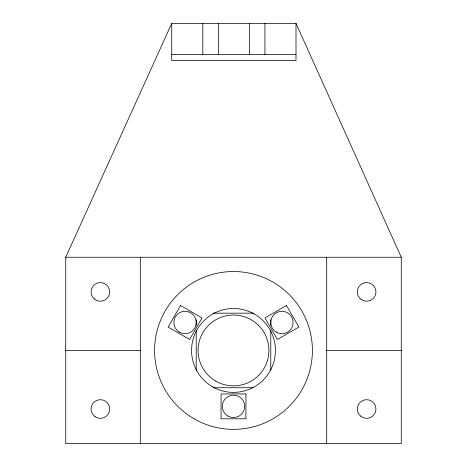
<?xml version="1.0" encoding="UTF-8"?>
<svg xmlns="http://www.w3.org/2000/svg" width="467" height="467" viewBox="0 0 467 467"><rect width="100%" height="100%" fill="white"/><g stroke="black" fill="none" stroke-linecap="round" stroke-linejoin="round"><path stroke-width="0.7" d="M65.736 257.247L171.733 23.35L296.002 23.35L401.264 257.247L401.264 443.65L65.736 443.65L65.736 257.247L401.264 257.247M171.733 54.417L296.002 54.417M212.87 313.17L254.13 313.17M65.736 350.448L140.298 350.448M326.702 350.448L401.264 350.448M213.594 387.727L253.406 387.727M326.702 257.247L326.702 443.65M296.002 23.35L296.002 60.628L171.733 60.628L171.733 23.35M270.778 319.685L270.778 325.476M270.778 330.543L270.778 370.354M264.935 23.35L264.935 54.417M249.401 23.35L249.401 54.417M218.334 23.35L218.334 54.417M202.801 23.35L202.801 54.417M196.222 319.685L196.222 325.476M196.222 330.543L196.222 370.354M140.298 257.247L140.298 443.65M180.525 305.511L168.097 327.04L189.62 339.462L202.048 317.939L180.525 305.511M286.475 305.511L264.952 317.939L277.38 339.462L298.903 327.04L286.475 305.511M245.928 393.944L221.072 393.944L221.072 418.794L245.928 418.794L245.928 393.944M215.789 381.119A35.416 35.416 0 0 0 268.916 350.448A35.416 35.416 0 0 0 215.789 319.778A35.416 35.416 0 0 0 215.789 381.119M360.53 416.062A9.322 9.322 0 0 0 375.777 410.756A9.322 9.322 0 0 0 363.559 400.207A9.322 9.322 0 0 0 360.53 416.062M361.382 299.598A9.322 9.322 0 0 0 375.917 292.57A9.322 9.322 0 0 0 362.561 283.498A9.322 9.322 0 0 0 361.382 299.598M95.14 416.722A9.322 9.322 0 0 0 109.675 409.693A9.322 9.322 0 0 0 96.319 400.622A9.322 9.322 0 0 0 95.14 416.722M94.287 298.944A9.322 9.322 0 0 0 109.535 293.638A9.322 9.322 0 0 0 97.317 283.084A9.322 9.322 0 0 0 94.287 298.944M276.336 332.177A11.185 11.185 0 0 0 293.113 322.487A11.185 11.185 0 0 0 276.336 312.802A11.185 11.185 0 0 0 276.336 332.177M179.48 332.177A11.185 11.185 0 0 0 196.257 322.487A11.185 11.185 0 0 0 179.48 312.802A11.185 11.185 0 0 0 179.48 332.177M212.532 386.769A41.942 41.942 0 0 0 275.442 350.448A41.942 41.942 0 0 0 212.532 314.128A41.942 41.942 0 0 0 212.532 386.769M194.044 418.788A78.911 78.911 0 0 0 312.411 350.448A78.911 78.911 0 0 0 194.044 282.109A78.911 78.911 0 0 0 194.044 418.788M227.908 416.056A11.185 11.185 0 0 0 244.685 406.372A11.185 11.185 0 0 0 227.908 396.681A11.185 11.185 0 0 0 227.908 416.056"/></g></svg>
